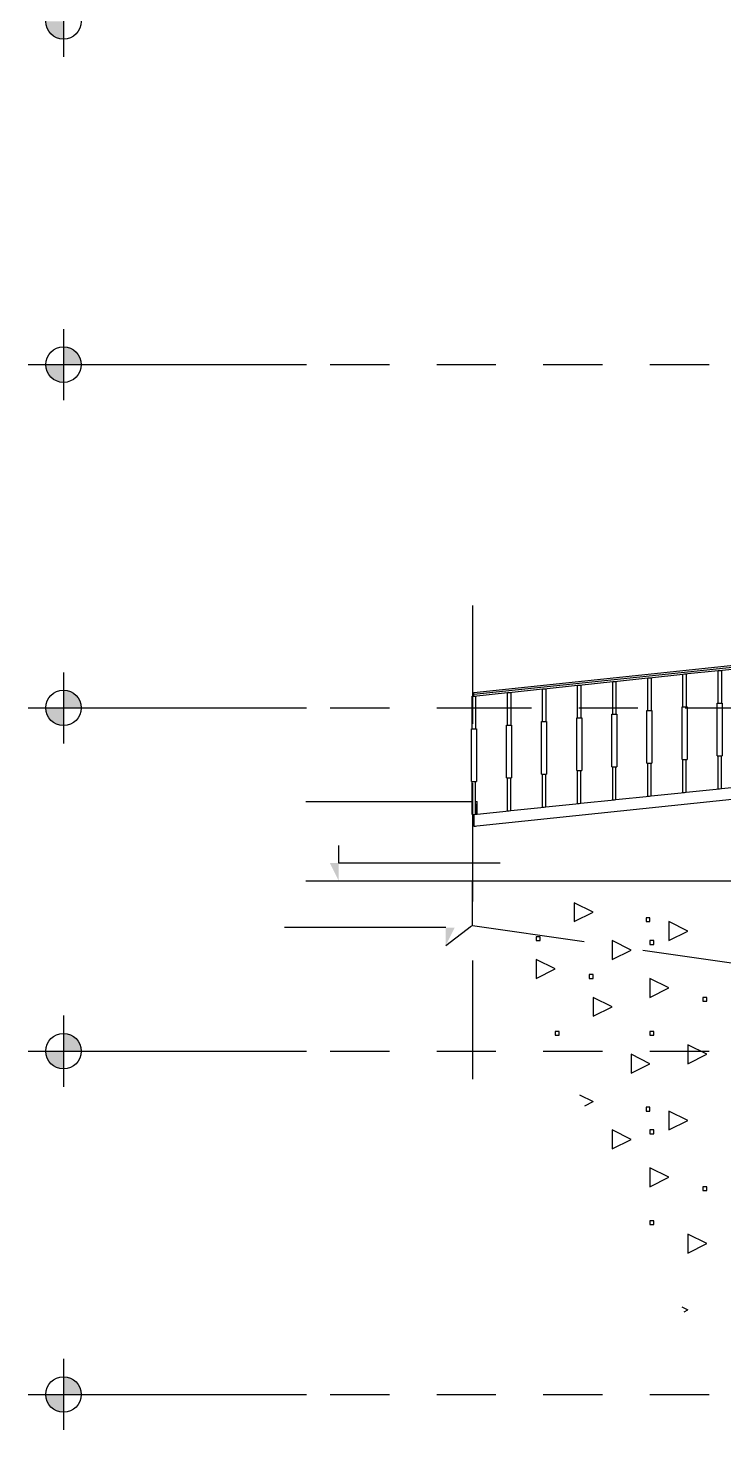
# Model space of a CAD drawing. Header units: metres. Extents: x -220 to 294, y -29 to 18.
# Drawn here: x -196.866 to -195.397, y -0.925 to 2.036 of the extents above; entities that cross this region are included whole.
import ezdxf

# ---------------------------------------------------------------- set-up
doc = ezdxf.new("R2010")
doc.units = ezdxf.units.M
doc.header["$MEASUREMENT"] = 0
doc.linetypes.add('DASHED2', pattern=[0.375, 0.25, -0.125])
doc.linetypes.add('DASHED4', pattern=[0.1875, 0.125, -0.0625])
for name, color, linetype in [('Cizgi', 7, 'Continuous'), ('Kesit_Kot', 7, 'Continuous'), ('Rota', 7, 'Continuous'), ('Standart', 7, 'Continuous'), ('Tarama', 7, 'Continuous')]:
    doc.layers.add(name, color=color, linetype=linetype)

msp = doc.modelspace()

# ---------------------------------------------------------------- hatches: boundary and pattern name
at = {"layer": 'Kesit_Kot', "linetype": 'Continuous', "lineweight": -3}
for points in [[(-196.2099, 0.2346), (-196.2286, 0.2721), (-196.2099, 0.2721)], [(-195.9839, 0.0985), (-195.9652, 0.136), (-195.9839, 0.136)]]:
    msp.add_hatch(color=216, dxfattribs=at).paths.add_polyline_path(points)
at = {"layer": 'Standart', "linetype": 'Continuous', "lineweight": -3}
for points in [[(-196.8285, 2.05), (-196.8282, 2.0458), (-196.8275, 2.0417), (-196.8264, 2.0376), (-196.8248, 2.0337), (-196.8227, 2.03), (-196.8203, 2.0266), (-196.8175, 2.0235), (-196.8144, 2.0207), (-196.8109, 2.0182), (-196.8073, 2.0162), (-196.8034, 2.0146), (-196.7993, 2.0134), (-196.7952, 2.0127), (-196.791, 2.0125), (-196.791, 2.05)], [(-196.7535, 1.325), (-196.7537, 1.3292), (-196.7544, 1.3333), (-196.7556, 1.3374), (-196.7572, 1.3413), (-196.7592, 1.345), (-196.7617, 1.3484), (-196.7645, 1.3515), (-196.7676, 1.3543), (-196.771, 1.3568), (-196.7747, 1.3588), (-196.7786, 1.3604), (-196.7826, 1.3616), (-196.7868, 1.3623), (-196.791, 1.3625), (-196.791, 1.325)], [(-196.8285, 1.325), (-196.8282, 1.3208), (-196.8275, 1.3167), (-196.8264, 1.3126), (-196.8248, 1.3087), (-196.8227, 1.305), (-196.8203, 1.3016), (-196.8175, 1.2985), (-196.8144, 1.2957), (-196.8109, 1.2932), (-196.8073, 1.2912), (-196.8034, 1.2896), (-196.7993, 1.2884), (-196.7952, 1.2877), (-196.791, 1.2875), (-196.791, 1.325)], [(-196.7535, 0.6), (-196.7537, 0.6042), (-196.7544, 0.6083), (-196.7556, 0.6124), (-196.7572, 0.6163), (-196.7592, 0.62), (-196.7617, 0.6234), (-196.7645, 0.6265), (-196.7676, 0.6293), (-196.771, 0.6318), (-196.7747, 0.6338), (-196.7786, 0.6354), (-196.7826, 0.6366), (-196.7868, 0.6373), (-196.791, 0.6375), (-196.791, 0.6)], [(-196.8285, 0.6), (-196.8282, 0.5958), (-196.8275, 0.5917), (-196.8264, 0.5876), (-196.8248, 0.5837), (-196.8227, 0.58), (-196.8203, 0.5766), (-196.8175, 0.5735), (-196.8144, 0.5707), (-196.8109, 0.5682), (-196.8073, 0.5662), (-196.8034, 0.5646), (-196.7993, 0.5634), (-196.7952, 0.5627), (-196.791, 0.5625), (-196.791, 0.6)], [(-196.7535, -0.125), (-196.7537, -0.1208), (-196.7544, -0.1167), (-196.7556, -0.1126), (-196.7572, -0.1087), (-196.7592, -0.105), (-196.7617, -0.1016), (-196.7645, -0.0985), (-196.7676, -0.0957), (-196.771, -0.0932), (-196.7747, -0.0912), (-196.7786, -0.0896), (-196.7826, -0.0884), (-196.7868, -0.0877), (-196.791, -0.0875), (-196.791, -0.125)], [(-196.8285, -0.125), (-196.8282, -0.1292), (-196.8275, -0.1333), (-196.8264, -0.1374), (-196.8248, -0.1413), (-196.8227, -0.145), (-196.8203, -0.1484), (-196.8175, -0.1515), (-196.8144, -0.1543), (-196.8109, -0.1568), (-196.8073, -0.1588), (-196.8034, -0.1604), (-196.7993, -0.1616), (-196.7952, -0.1623), (-196.791, -0.1625), (-196.791, -0.125)], [(-196.7535, -0.85), (-196.7537, -0.8458), (-196.7544, -0.8417), (-196.7556, -0.8376), (-196.7572, -0.8337), (-196.7592, -0.83), (-196.7617, -0.8266), (-196.7645, -0.8235), (-196.7676, -0.8207), (-196.771, -0.8182), (-196.7747, -0.8162), (-196.7786, -0.8146), (-196.7826, -0.8134), (-196.7868, -0.8127), (-196.791, -0.8125), (-196.791, -0.85)], [(-196.8285, -0.85), (-196.8282, -0.8542), (-196.8275, -0.8583), (-196.8264, -0.8624), (-196.8248, -0.8663), (-196.8227, -0.87), (-196.8203, -0.8734), (-196.8175, -0.8765), (-196.8144, -0.8793), (-196.8109, -0.8818), (-196.8073, -0.8838), (-196.8034, -0.8854), (-196.7993, -0.8866), (-196.7952, -0.8873), (-196.791, -0.8875), (-196.791, -0.85)]]:
    msp.add_hatch(color=216, dxfattribs=at).paths.add_polyline_path(points)

# ---------------------------------------------------------------- linework, layer by layer
at = {"layer": 'Cizgi', "color": 73, "linetype": 'DASHED4', "lineweight": -3}
for points in [[(-196.6781, 1.325), (-195.337, 1.325)], [(-196.6781, 0.6), (-195.9281, 0.6)], [(-195.9281, 0.6), (-191.0248, 0.6)], [(-196.6781, -0.125), (-194.962, -0.125)], [(-196.6781, -0.85), (-194.962, -0.85)]]:
    msp.add_lwpolyline(points, dxfattribs=at)
at = {"layer": 'Cizgi', "color": 1, "linetype": 'DASHED2', "lineweight": -3}
msp.add_lwpolyline([(-195.9276, 0.8162), (-195.9276, -0.25)], dxfattribs=at)
at = {"layer": 'Cizgi', "color": 98, "linetype": 'Continuous', "lineweight": -3}
for points in [[(-195.9245, 0.6328), (-194.9545, 0.7343)], [(-195.9245, 0.6289), (-194.9545, 0.7304)], [(-195.4056, 0.6793), (-195.335, 0.6867)], [(-195.7021, 0.6483), (-195.6315, 0.6557)], [(-195.6315, 0.6557), (-195.628, 0.656)], [(-195.6315, 0.5866), (-195.6315, 0.6557)], [(-195.628, 0.656), (-195.5574, 0.6634)], [(-195.628, 0.656), (-195.6245, 0.656)], [(-195.6245, 0.656), (-195.6245, 0.5866)], [(-195.5574, 0.6634), (-195.5538, 0.6638)], [(-195.5574, 0.5943), (-195.5574, 0.6634)], [(-195.5538, 0.6638), (-195.4832, 0.6712)], [(-195.5538, 0.6638), (-195.5503, 0.6638)], [(-195.5503, 0.6638), (-195.5503, 0.5943)], [(-195.4832, 0.6712), (-195.4797, 0.6716)], [(-195.4832, 0.6021), (-195.4832, 0.6712)], [(-195.4797, 0.6716), (-195.4091, 0.6789)], [(-195.4797, 0.6716), (-195.4762, 0.6716)], [(-195.4762, 0.6716), (-195.4762, 0.6021)], [(-195.4091, 0.6789), (-195.4056, 0.6793)], [(-195.4091, 0.6099), (-195.4091, 0.6789)], [(-195.4056, 0.6793), (-195.402, 0.6793)], [(-195.402, 0.6793), (-195.402, 0.6099)], [(-195.9281, 0.5556), (-195.9281, 0.625)], [(-195.9281, 0.625), (-195.9245, 0.625)], [(-195.9245, 0.6289), (-195.9245, 0.6328)], [(-195.9245, 0.625), (-195.8539, 0.6324)], [(-195.9245, 0.625), (-195.9245, 0.6289)], [(-195.9245, 0.625), (-195.921, 0.625)], [(-195.921, 0.625), (-195.921, 0.5556)], [(-195.8539, 0.6324), (-195.8504, 0.6328)], [(-195.8539, 0.5633), (-195.8539, 0.6324)], [(-195.8504, 0.6328), (-195.7798, 0.6401)], [(-195.8504, 0.6328), (-195.8469, 0.6328)], [(-195.8469, 0.6328), (-195.8469, 0.5633)], [(-195.7798, 0.6401), (-195.7763, 0.6405)], [(-195.7798, 0.5711), (-195.7798, 0.6401)], [(-195.7763, 0.6405), (-195.7057, 0.6479)], [(-195.7763, 0.6405), (-195.7727, 0.6405)], [(-195.7727, 0.6405), (-195.7727, 0.5711)], [(-195.7057, 0.6479), (-195.7021, 0.6483)], [(-195.7057, 0.5788), (-195.7057, 0.6479)], [(-195.7021, 0.6483), (-195.6986, 0.6483)], [(-195.6986, 0.6483), (-195.6986, 0.5788)], [(-195.5592, 0.4832), (-195.5592, 0.5943)], [(-195.5592, 0.5943), (-195.5574, 0.5943)], [(-195.5574, 0.5943), (-195.5503, 0.5943)], [(-195.5503, 0.5943), (-195.5485, 0.5943)], [(-195.5485, 0.5943), (-195.5485, 0.4832)], [(-195.485, 0.491), (-195.485, 0.6021)], [(-195.485, 0.6021), (-195.4832, 0.6021)], [(-195.4832, 0.6021), (-195.4762, 0.6021)], [(-195.4762, 0.6021), (-195.4744, 0.6021)], [(-195.4744, 0.6021), (-195.4744, 0.491)], [(-195.4109, 0.4988), (-195.4109, 0.6099)], [(-195.4109, 0.6099), (-195.4091, 0.6099)], [(-195.4091, 0.6099), (-195.402, 0.6099)], [(-195.402, 0.6099), (-195.4003, 0.6099)], [(-195.4003, 0.6099), (-195.4003, 0.4988)], [(-195.8557, 0.4522), (-195.8557, 0.5633)], [(-195.8557, 0.5633), (-195.8539, 0.5633)], [(-195.8539, 0.5633), (-195.8469, 0.5633)], [(-195.8469, 0.5633), (-195.8451, 0.5633)], [(-195.8451, 0.5633), (-195.8451, 0.4522)], [(-195.7816, 0.46), (-195.7816, 0.5711)], [(-195.7816, 0.5711), (-195.7798, 0.5711)], [(-195.7798, 0.5711), (-195.7727, 0.5711)], [(-195.7727, 0.5711), (-195.771, 0.5711)], [(-195.771, 0.5711), (-195.771, 0.46)], [(-195.7074, 0.4677), (-195.7074, 0.5788)], [(-195.7074, 0.5788), (-195.7057, 0.5788)], [(-195.7057, 0.5788), (-195.6986, 0.5788)], [(-195.6986, 0.5788), (-195.6968, 0.5788)], [(-195.6968, 0.5788), (-195.6968, 0.4677)], [(-195.6333, 0.4755), (-195.6333, 0.5866)], [(-195.6333, 0.5866), (-195.6315, 0.5866)], [(-195.6315, 0.5866), (-195.6245, 0.5866)], [(-195.6245, 0.5866), (-195.6227, 0.5866)], [(-195.6227, 0.5866), (-195.6227, 0.4755)], [(-195.9298, 0.4444), (-195.9298, 0.5556)], [(-195.9298, 0.5556), (-195.9281, 0.5556)], [(-195.9281, 0.5556), (-195.921, 0.5556)], [(-195.921, 0.5556), (-195.9192, 0.5556)], [(-195.9192, 0.5556), (-195.9192, 0.4444)], [(-195.6333, 0.4755), (-195.6315, 0.4755)], [(-195.6315, 0.406), (-195.6315, 0.4755)], [(-195.6315, 0.4755), (-195.6245, 0.4755)], [(-195.6245, 0.4064), (-195.6245, 0.4755)], [(-195.6245, 0.4755), (-195.6227, 0.4755)], [(-195.5592, 0.4832), (-195.5574, 0.4832)], [(-195.5574, 0.4138), (-195.5574, 0.4832)], [(-195.5574, 0.4832), (-195.5503, 0.4832)], [(-195.5503, 0.4142), (-195.5503, 0.4832)], [(-195.5503, 0.4832), (-195.5485, 0.4832)], [(-195.485, 0.491), (-195.4832, 0.491)], [(-195.4832, 0.4216), (-195.4832, 0.491)], [(-195.4832, 0.491), (-195.4762, 0.491)], [(-195.4762, 0.4219), (-195.4762, 0.491)], [(-195.4762, 0.491), (-195.4744, 0.491)], [(-195.4109, 0.4988), (-195.4091, 0.4988)], [(-195.4091, 0.4293), (-195.4091, 0.4988)], [(-195.4091, 0.4988), (-195.402, 0.4988)], [(-195.402, 0.4297), (-195.402, 0.4988)], [(-195.402, 0.4988), (-195.4003, 0.4988)], [(-195.9298, 0.4444), (-195.9281, 0.4444)], [(-195.9281, 0.4025), (-195.9281, 0.4444)], [(-195.9281, 0.4444), (-195.921, 0.4444)], [(-195.921, 0.4025), (-195.921, 0.4444)], [(-195.921, 0.4444), (-195.9192, 0.4444)], [(-195.911, 0.3514), (-194.962, 0.4507)], [(-195.8557, 0.4522), (-195.8539, 0.4522)], [(-195.8539, 0.3828), (-195.8539, 0.4522)], [(-195.8539, 0.4522), (-195.8469, 0.4522)], [(-195.8469, 0.3831), (-195.8469, 0.4522)], [(-195.8469, 0.4522), (-195.8451, 0.4522)], [(-195.7816, 0.46), (-195.7798, 0.46)], [(-195.7798, 0.3905), (-195.7798, 0.46)], [(-195.7798, 0.46), (-195.7727, 0.46)], [(-195.7727, 0.3909), (-195.7727, 0.46)], [(-195.7727, 0.46), (-195.771, 0.46)], [(-195.7074, 0.4677), (-195.7057, 0.4677)], [(-195.7057, 0.3983), (-195.7057, 0.4677)], [(-195.7057, 0.4677), (-195.6986, 0.4677)], [(-195.6986, 0.3986), (-195.6986, 0.4677)], [(-195.6986, 0.4677), (-195.6968, 0.4677)], [(-195.5503, 0.4142), (-195.4797, 0.4216)], [(-195.4832, 0.4216), (-195.4797, 0.4216)], [(-195.4797, 0.4216), (-195.4762, 0.4219)], [(-195.4762, 0.4219), (-195.4056, 0.4293)], [(-195.4091, 0.4293), (-195.4056, 0.4293)], [(-195.4056, 0.4293), (-195.402, 0.4297)], [(-195.402, 0.4297), (-195.3314, 0.4371)], [(-195.9281, 0.375), (-195.9281, 0.4025)], [(-195.921, 0.3754), (-195.921, 0.4025)], [(-195.8469, 0.3831), (-195.7763, 0.3905)], [(-195.7798, 0.3905), (-195.7763, 0.3905)], [(-195.7763, 0.3905), (-195.7727, 0.3909)], [(-195.7727, 0.3909), (-195.7021, 0.3983)], [(-195.7057, 0.3983), (-195.7021, 0.3983)], [(-195.7021, 0.3983), (-195.6986, 0.3986)], [(-195.6986, 0.3986), (-195.628, 0.406)], [(-195.6315, 0.406), (-195.628, 0.406)], [(-195.628, 0.406), (-195.6245, 0.4064)], [(-195.6245, 0.4064), (-195.5538, 0.4138)], [(-195.5574, 0.4138), (-195.5538, 0.4138)], [(-195.5538, 0.4138), (-195.5503, 0.4142)], [(-195.9281, 0.375), (-195.9245, 0.375)], [(-195.9245, 0.375), (-195.921, 0.3754)], [(-195.9245, 0.375), (-195.9245, 0.35)], [(-195.921, 0.3754), (-195.9195, 0.3755)], [(-195.9195, 0.3755), (-195.9179, 0.3757)], [(-195.9179, 0.3757), (-195.8504, 0.3828)], [(-195.8539, 0.3828), (-195.8504, 0.3828)], [(-195.8504, 0.3828), (-195.8469, 0.3831)], [(-195.9245, 0.35), (-195.9209, 0.3504)], [(-195.9209, 0.3504), (-195.918, 0.3507)], [(-195.918, 0.3507), (-195.911, 0.3514)]]:
    msp.add_lwpolyline(points, dxfattribs=at)
at = {"layer": 'Cizgi', "color": 118, "linetype": 'Continuous', "lineweight": -3}
for points in [[(-196.2792, 0.4025), (-195.9281, 0.4025)], [(-195.921, 0.4025), (-195.9179, 0.4025)], [(-195.9195, 0.3755), (-195.9179, 0.4025)], [(-195.9179, 0.3757), (-195.9179, 0.4025)]]:
    msp.add_lwpolyline(points, dxfattribs=at)
at = {"layer": 'Cizgi', "color": 18, "linetype": 'Continuous', "lineweight": -3}
msp.add_lwpolyline([(-196.2792, 0.2346), (-194.962, 0.2346)], dxfattribs=at)
at = {"layer": 'Kesit_Kot', "color": 216, "linetype": 'Continuous', "lineweight": -3}
for points in [[(-196.2099, 0.2721), (-196.2099, 0.3096)], [(-195.8693, 0.2721), (-196.2099, 0.2721)], [(-195.9839, 0.136), (-196.3245, 0.136)], [(-195.9839, 0.0985), (-195.9299, 0.1394)]]:
    msp.add_lwpolyline(points, dxfattribs=at)
at = {"layer": 'Rota', "color": 95, "linetype": 'DASHED2', "lineweight": -3}
for points in [[(-195.9276, 0.1399), (-195.9276, 0.2346)], [(-194.9495, -0.0014), (-195.9276, 0.1399)]]:
    msp.add_lwpolyline(points, dxfattribs=at)
at = {"layer": 'Standart', "color": 216, "linetype": 'Continuous', "lineweight": -3}
for points in [[(-196.791, 2.125), (-196.791, 1.975)], [(-196.791, 1.4), (-196.791, 1.25)], [(-196.866, 1.325), (-196.716, 1.325)], [(-196.716, 1.325), (-196.2781, 1.325)], [(-196.791, 0.675), (-196.791, 0.525)], [(-196.866, 0.6), (-196.716, 0.6)], [(-196.716, 0.6), (-196.2781, 0.6)], [(-196.791, -0.05), (-196.791, -0.2)], [(-196.866, -0.125), (-196.716, -0.125)], [(-196.716, -0.125), (-196.2781, -0.125)], [(-196.791, -0.775), (-196.791, -0.925)], [(-196.866, -0.85), (-196.716, -0.85)], [(-196.716, -0.85), (-196.2781, -0.85)]]:
    msp.add_lwpolyline(points, dxfattribs=at)
for centre in [(-196.791, 2.05), (-196.791, 1.325), (-196.791, 0.6), (-196.791, -0.125), (-196.791, -0.85)]:
    msp.add_circle(centre, 0.0375, dxfattribs=at)
at = {"layer": 'Tarama', "color": 251, "linetype": 'Continuous', "lineweight": -3}
for points in [[(-195.6728, 0.1686), (-195.7128, 0.1886)], [(-195.7128, 0.1886), (-195.7128, 0.1486)], [(-195.7128, 0.1486), (-195.6728, 0.1686)], [(-195.5528, 0.1566), (-195.5608, 0.1566)], [(-195.5608, 0.1566), (-195.5608, 0.1486)], [(-195.5608, 0.1486), (-195.5528, 0.1486)], [(-195.5528, 0.1486), (-195.5528, 0.1566)], [(-195.4728, 0.1286), (-195.5128, 0.1486)], [(-195.5128, 0.1486), (-195.5128, 0.1086)], [(-195.5128, 0.1086), (-195.4728, 0.1286)], [(-195.7848, 0.1166), (-195.7928, 0.1166)], [(-195.7928, 0.1166), (-195.7928, 0.1086)], [(-195.7928, 0.1086), (-195.7848, 0.1086)], [(-195.7848, 0.1086), (-195.7848, 0.1166)], [(-195.5928, 0.0886), (-195.6328, 0.1086)], [(-195.6328, 0.1086), (-195.6328, 0.0686)], [(-195.5448, 0.1086), (-195.5528, 0.1086)], [(-195.5528, 0.1086), (-195.5528, 0.1006)], [(-195.5528, 0.1006), (-195.5448, 0.1006)], [(-195.5448, 0.1006), (-195.5448, 0.1086)], [(-195.7528, 0.0486), (-195.7928, 0.0686)], [(-195.7928, 0.0686), (-195.7928, 0.0286)], [(-195.6328, 0.0686), (-195.5928, 0.0886)], [(-195.7928, 0.0286), (-195.7528, 0.0486)], [(-195.6728, 0.0366), (-195.6808, 0.0366)], [(-195.6808, 0.0366), (-195.6808, 0.0286)], [(-195.6728, 0.0286), (-195.6728, 0.0366)], [(-195.6808, 0.0286), (-195.6728, 0.0286)], [(-195.5128, 0.0086), (-195.5528, 0.0286)], [(-195.5528, 0.0286), (-195.5528, -0.0114)], [(-195.5528, -0.0114), (-195.5128, 0.0086)], [(-195.6328, -0.0314), (-195.6728, -0.0114)], [(-195.6728, -0.0114), (-195.6728, -0.0514)], [(-195.4328, -0.0114), (-195.4408, -0.0114)], [(-195.4408, -0.0114), (-195.4408, -0.0194)], [(-195.4408, -0.0194), (-195.4328, -0.0194)], [(-195.4328, -0.0194), (-195.4328, -0.0114)], [(-195.6728, -0.0514), (-195.6328, -0.0314)], [(-195.7448, -0.0834), (-195.7528, -0.0834)], [(-195.7528, -0.0834), (-195.7528, -0.0914)], [(-195.7448, -0.0914), (-195.7448, -0.0834)], [(-195.5448, -0.0834), (-195.5528, -0.0834)], [(-195.5528, -0.0834), (-195.5528, -0.0914)], [(-195.5448, -0.0914), (-195.5448, -0.0834)], [(-195.7528, -0.0914), (-195.7448, -0.0914)], [(-195.5528, -0.0914), (-195.5448, -0.0914)], [(-195.4328, -0.1314), (-195.4728, -0.1114)], [(-195.4728, -0.1114), (-195.4728, -0.1514)], [(-195.5528, -0.1514), (-195.5928, -0.1314)], [(-195.5928, -0.1314), (-195.5928, -0.1714)], [(-195.4728, -0.1514), (-195.4328, -0.1314)], [(-195.5928, -0.1714), (-195.5528, -0.1514)], [(-195.7014, -0.2171), (-195.6728, -0.2314)], [(-195.6903, -0.2401), (-195.6728, -0.2314)], [(-195.5528, -0.2434), (-195.5608, -0.2434)], [(-195.5608, -0.2434), (-195.5608, -0.2514)], [(-195.5608, -0.2514), (-195.5528, -0.2514)], [(-195.5528, -0.2514), (-195.5528, -0.2434)], [(-195.4728, -0.2714), (-195.5128, -0.2514)], [(-195.5128, -0.2514), (-195.5128, -0.2914)], [(-195.5928, -0.3114), (-195.6328, -0.2914)], [(-195.6328, -0.2914), (-195.6328, -0.3314)], [(-195.5448, -0.2914), (-195.5528, -0.2914)], [(-195.5528, -0.2914), (-195.5528, -0.2994)], [(-195.5448, -0.2994), (-195.5448, -0.2914)], [(-195.5128, -0.2914), (-195.4728, -0.2714)], [(-195.6328, -0.3314), (-195.5928, -0.3114)], [(-195.5528, -0.2994), (-195.5448, -0.2994)], [(-195.5128, -0.3914), (-195.5528, -0.3714)], [(-195.5528, -0.3714), (-195.5528, -0.4114)], [(-195.5528, -0.4114), (-195.5128, -0.3914)], [(-195.4328, -0.4114), (-195.4408, -0.4114)], [(-195.4408, -0.4114), (-195.4408, -0.4194)], [(-195.4328, -0.4194), (-195.4328, -0.4114)], [(-195.4408, -0.4194), (-195.4328, -0.4194)], [(-195.5448, -0.4834), (-195.5528, -0.4834)], [(-195.5528, -0.4834), (-195.5528, -0.4914)], [(-195.5528, -0.4914), (-195.5448, -0.4914)], [(-195.5448, -0.4914), (-195.5448, -0.4834)], [(-195.4328, -0.5314), (-195.4728, -0.5114)], [(-195.4728, -0.5114), (-195.4728, -0.5514)], [(-195.4728, -0.5514), (-195.4328, -0.5314)], [(-195.4852, -0.6652), (-195.4728, -0.6714)], [(-195.4804, -0.6752), (-195.4728, -0.6714)]]:
    msp.add_lwpolyline(points, dxfattribs=at)

doc.saveas('drawing.dxf')
